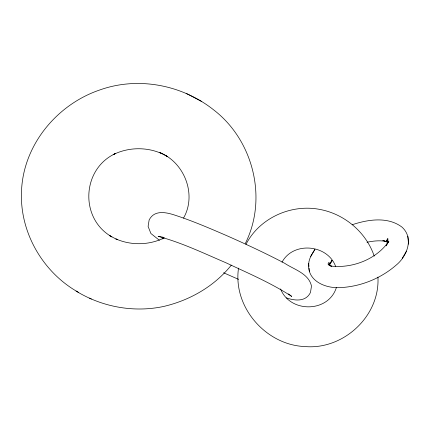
<?xml version="1.0" encoding="UTF-8"?>
<svg xmlns="http://www.w3.org/2000/svg" width="430" height="430" viewBox="0 0 430 430"><rect width="100%" height="100%" fill="white"/><g stroke="black" fill="none" stroke-linecap="round" stroke-linejoin="round"><path stroke-width="0.64" d="M238.521 268.121C232.737 307.117 265.971 345.113 304.988 346.558C343.419 349.982 380.174 315.98 377.927 277.113M308.96 266.503C307.724 260.118 311.777 254.479 314.937 249.357L310.691 256.457M352.175 224.75C367.956 219.461 387.688 216.376 401.905 227.051C414.138 237.871 407.183 256.194 396.191 265.1C380.292 278.936 359.346 287.165 338.26 287.681C324.053 287.933 306.88 280.183 308.713 263.375M329.66 264.934L331.965 260.284L329.606 264.235M336.416 287.45C328.595 312.852 290.051 313.244 280.559 288.912M245.315 243.487C267.825 198.622 253.394 140.508 213.877 110.053C182.32 84.85 138.159 76.277 99.873 89.934C56.712 104.517 23.032 145.356 21.5 191.549C19.662 232.388 42.887 272.421 78.378 292.303M246.008 244.321C259.457 217.935 291.325 203.68 320.113 209.48C344.683 214.135 366.22 232.345 374.218 256.124M282.01 262.209C293.228 241.123 327.746 244.358 335.69 266.584M183.486 218.139C197.026 194.742 184.518 162.551 159.858 152.564L167.372 156.52M386.097 245.874L387.559 242.644L387.774 238.456L388.075 242.246M386.28 245.573L388.881 241.219C376.513 259.435 352.014 268.712 330.487 266.009L331.594 266.326M402.281 258.215L406.522 251.115M231.302 265.149C214.446 286.294 189.7 300.43 163.507 306.493C133.719 312.82 101.964 306.993 76.072 291.062M329.907 263.719L332.019 261.037M163.841 237.892L162.153 238.876L163.792 238.08M164.335 237.817C149.355 245.272 131.198 245.664 115.885 238.919L117.229 239.644M367.01 242.257C373.466 240.897 380.217 240.182 386.731 241.569L382.845 240.456L387.607 242.348M163.04 237.209L158.073 236.355C181.487 242.541 203.471 253.162 225.675 262.644C248.04 273.147 270.991 282.902 291.739 296.442L289.304 294.486M286.396 297.872C294.786 300.812 305.773 302.043 310.455 292.529L311.492 286.122C308.751 273.453 294.115 269.594 284.606 263.246C265.756 253.334 246.428 244.358 226.949 235.753C210.033 228.432 193.07 221.133 175.548 215.365C166.593 212.35 154.37 209.437 149.14 220.015L148.097 226.422L150.903 233.501L159.396 240.268M161.648 153.531C146.34 146.786 128.183 147.178 113.197 154.633L115.38 153.575C81.684 169.076 79.512 218.655 111.897 236.871L109.591 235.629L117.1 239.585M238.58 279.371L223.605 272.776M331.772 266.32L327.913 263.864L329.385 265.729M201.466 101.389L186.19 93.38M165.641 155.579L167.367 156.509M89.558 298.103L91.348 299.07M387.462 241.38L386.355 239.983L387.505 241.52M288.369 293.851L288.788 294.706M329.488 265.471L328.902 262.375L329.095 264.74M408.5 244.202L407.866 236.258M309.1 268.1L309.347 271.314"/></g></svg>
